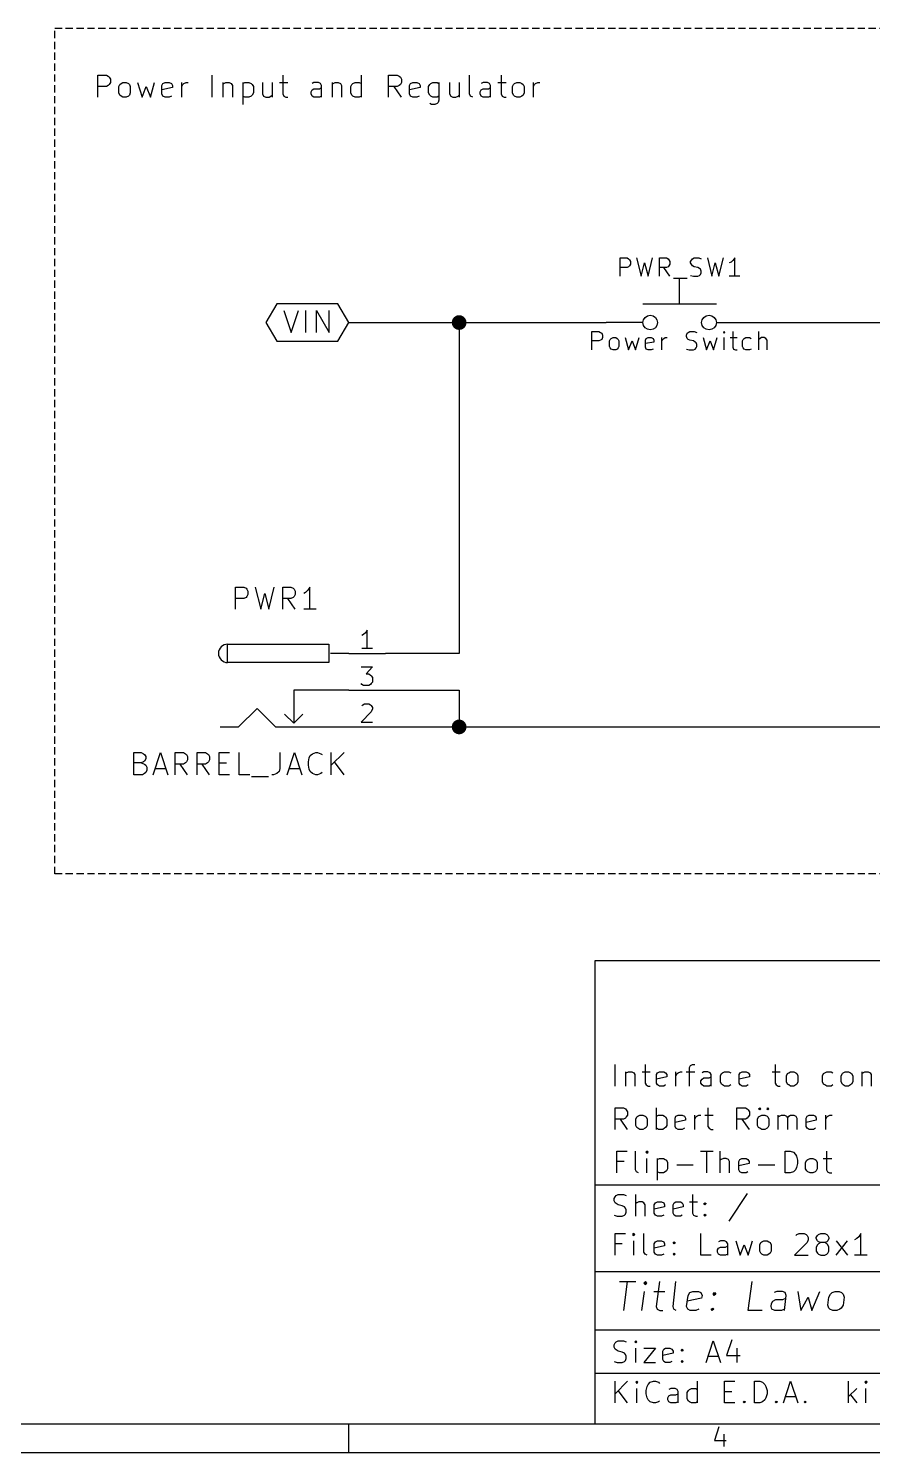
# Model space of a CAD drawing. Extents: x 10 to 287, y -200 to -10.
# Drawn here: x 137.9 to 196.2, y -200 to -101.6 of the extents above; entities that cross this region are included whole.
import ezdxf

# ---------------------------------------------------------------- set-up
doc = ezdxf.new("R2010")
doc.units = 0
doc.header["$MEASUREMENT"] = 0
doc.linetypes.add('DASHED', pattern=[0.75, 0.5, -0.25])
for name, color, linetype in [('BLUE3', 171, 'CONTINUOUS'), ('CYAN2', 4, 'CONTINUOUS'), ('GREEN2', 3, 'CONTINUOUS'), ('RED2', 1, 'CONTINUOUS')]:
    doc.layers.add(name, color=color, linetype=linetype)

msp = doc.modelspace()

# ---------------------------------------------------------------- linework, layer by layer
at = {"layer": 'BLUE3', "linetype": 'DASHED'}
for p, q in [((281.94, -101.6), (139.7, -101.6)), ((139.7, -160.02), (139.7, -101.6)), ((281.94, -160.02), (139.7, -160.02))]:
    msp.add_line(p, q, dxfattribs=at)
at = {"layer": 'BLUE3', "linetype": 'CONTINUOUS'}
for p, q in [((142.672, -106.35), (142.672, -104.826)), ((142.672, -104.826), (143.256, -104.826)), ((143.256, -104.826), (143.383, -104.902)), ((143.383, -104.902), (143.459, -104.953)), ((143.459, -104.953), (143.535, -105.105)), ((143.535, -105.105), (143.535, -105.334)), ((150.571, -106.35), (150.571, -104.826)), ((155.448, -104.826), (155.448, -106.121)), ((160.884, -106.35), (160.884, -104.826)), ((162.763, -106.35), (162.763, -104.826)), ((162.763, -104.826), (163.347, -104.826)), ((163.347, -104.826), (163.5, -104.902)), ((163.5, -104.902), (163.576, -104.953)), ((163.576, -104.953), (163.652, -105.105)), ((163.652, -105.105), (163.652, -105.334)), ((168.351, -106.121), (168.351, -104.826)), ((170.536, -104.826), (170.536, -106.121)), ((143.256, -105.613), (142.672, -105.613)), ((143.383, -105.537), (143.256, -105.613)), ((143.459, -105.461), (143.383, -105.537)), ((143.535, -105.334), (143.459, -105.461)), ((144.12, -105.613), (144.196, -105.461)), ((144.12, -106.045), (144.12, -105.613)), ((144.196, -106.197), (144.12, -106.045)), ((144.196, -105.461), (144.272, -105.41)), ((144.272, -106.274), (144.196, -106.197)), ((144.272, -105.41), (144.399, -105.334)), ((144.399, -105.334), (144.628, -105.334)), ((144.628, -105.334), (144.78, -105.41)), ((144.78, -105.41), (144.856, -105.461)), ((144.856, -106.197), (144.78, -106.274)), ((144.856, -105.461), (144.907, -105.613)), ((144.907, -106.045), (144.856, -106.197)), ((144.907, -105.613), (144.907, -106.045)), ((145.415, -105.334), (145.72, -106.35)), ((145.72, -106.35), (145.999, -105.613)), ((145.999, -105.613), (146.304, -106.35)), ((146.304, -106.35), (146.583, -105.334)), ((147.091, -105.537), (147.168, -105.41)), ((147.091, -106.121), (147.091, -105.537)), ((147.828, -105.689), (147.091, -105.842)), ((147.168, -106.274), (147.091, -106.121)), ((147.168, -105.41), (147.32, -105.334)), ((147.32, -105.334), (147.599, -105.334)), ((147.599, -105.334), (147.752, -105.41)), ((147.752, -105.41), (147.828, -105.537)), ((147.828, -105.537), (147.828, -105.689)), ((148.463, -106.35), (148.463, -105.334)), ((148.463, -105.613), (148.539, -105.461)), ((148.539, -105.461), (148.615, -105.41)), ((148.615, -105.41), (148.768, -105.334)), ((148.768, -105.334), (148.92, -105.334)), ((151.308, -105.334), (151.308, -106.35)), ((151.308, -105.461), (151.384, -105.41)), ((151.384, -105.41), (151.511, -105.334)), ((151.511, -105.334), (151.74, -105.334)), ((151.74, -105.334), (151.892, -105.41)), ((151.892, -105.41), (151.968, -105.537)), ((151.968, -105.537), (151.968, -106.35)), ((152.679, -105.334), (152.679, -106.858)), ((152.679, -105.41), (152.832, -105.334)), ((152.832, -105.334), (153.111, -105.334)), ((153.111, -105.334), (153.264, -105.41)), ((153.264, -105.41), (153.34, -105.461)), ((153.34, -106.197), (153.264, -106.274)), ((153.34, -105.461), (153.416, -105.613)), ((153.416, -106.045), (153.34, -106.197)), ((153.416, -105.613), (153.416, -106.045)), ((154.051, -105.334), (154.051, -106.121)), ((154.051, -106.121), (154.127, -106.274)), ((154.635, -106.274), (154.711, -106.197)), ((154.711, -105.334), (154.711, -106.35)), ((155.219, -105.334), (155.804, -105.334)), ((155.448, -106.121), (155.524, -106.274)), ((157.404, -105.969), (157.48, -105.842)), ((157.404, -106.121), (157.404, -105.969)), ((157.48, -106.274), (157.404, -106.121)), ((157.607, -105.334), (157.48, -105.41)), ((157.48, -105.842), (157.607, -105.766)), ((157.912, -105.334), (157.607, -105.334)), ((157.607, -105.766), (157.988, -105.766)), ((158.064, -105.41), (157.912, -105.334)), ((157.988, -105.766), (158.115, -105.689)), ((158.115, -105.537), (158.064, -105.41)), ((158.115, -106.35), (158.115, -105.537)), ((158.852, -105.334), (158.852, -106.35)), ((158.852, -105.461), (158.928, -105.41)), ((158.928, -105.41), (159.08, -105.334)), ((159.08, -105.334), (159.283, -105.334)), ((159.283, -105.334), (159.436, -105.41)), ((159.436, -105.41), (159.512, -105.537)), ((159.512, -105.537), (159.512, -106.35)), ((160.147, -105.613), (160.223, -105.461)), ((160.147, -106.045), (160.147, -105.613)), ((160.223, -106.197), (160.147, -106.045)), ((160.223, -105.461), (160.299, -105.41)), ((160.299, -106.274), (160.223, -106.197)), ((160.299, -105.41), (160.452, -105.334)), ((160.452, -105.334), (160.731, -105.334)), ((160.731, -105.334), (160.884, -105.41)), ((163.347, -105.613), (162.763, -105.613)), ((163.652, -106.35), (163.144, -105.613)), ((163.5, -105.537), (163.347, -105.613)), ((163.576, -105.461), (163.5, -105.537)), ((163.652, -105.334), (163.576, -105.461)), ((164.211, -105.537), (164.287, -105.41)), ((164.211, -106.121), (164.211, -105.537)), ((164.948, -105.689), (164.211, -105.842)), ((164.287, -106.274), (164.211, -106.121)), ((164.287, -105.41), (164.44, -105.334)), ((164.44, -105.334), (164.719, -105.334)), ((164.719, -105.334), (164.871, -105.41)), ((164.871, -105.41), (164.948, -105.537)), ((164.948, -105.537), (164.948, -105.689)), ((165.532, -105.613), (165.608, -105.461)), ((165.532, -106.045), (165.532, -105.613)), ((165.608, -106.197), (165.532, -106.045)), ((165.608, -105.461), (165.684, -105.41)), ((165.684, -106.274), (165.608, -106.197)), ((165.684, -105.41), (165.811, -105.334)), ((165.811, -105.334), (166.116, -105.334)), ((166.116, -105.334), (166.243, -105.41)), ((166.243, -105.334), (166.243, -106.553)), ((166.98, -105.334), (166.98, -106.121)), ((166.98, -106.121), (167.056, -106.274)), ((167.564, -106.274), (167.64, -106.197)), ((167.64, -105.334), (167.64, -106.35)), ((168.427, -106.274), (168.351, -106.121)), ((169.088, -105.969), (169.164, -105.842)), ((169.088, -106.121), (169.088, -105.969)), ((169.164, -106.274), (169.088, -106.121)), ((169.291, -105.334), (169.164, -105.41)), ((169.164, -105.842), (169.291, -105.766)), ((169.596, -105.334), (169.291, -105.334)), ((169.291, -105.766), (169.672, -105.766)), ((169.748, -105.41), (169.596, -105.334)), ((169.672, -105.766), (169.799, -105.689)), ((169.799, -105.537), (169.748, -105.41)), ((169.799, -106.35), (169.799, -105.537)), ((170.307, -105.334), (170.891, -105.334)), ((170.536, -106.121), (170.612, -106.274)), ((171.323, -105.613), (171.399, -105.461)), ((171.323, -106.045), (171.323, -105.613)), ((171.399, -106.197), (171.323, -106.045)), ((171.399, -105.461), (171.475, -105.41)), ((171.475, -106.274), (171.399, -106.197)), ((171.475, -105.41), (171.628, -105.334)), ((171.628, -105.334), (171.831, -105.334)), ((171.831, -105.334), (171.983, -105.41)), ((171.983, -105.41), (172.06, -105.461)), ((172.06, -106.197), (171.983, -106.274)), ((172.06, -105.461), (172.136, -105.613)), ((172.136, -106.045), (172.06, -106.197)), ((172.136, -105.613), (172.136, -106.045)), ((172.771, -106.35), (172.771, -105.334)), ((172.771, -105.613), (172.847, -105.461)), ((172.847, -105.461), (172.923, -105.41)), ((172.923, -105.41), (173.076, -105.334)), ((173.076, -105.334), (173.228, -105.334)), ((144.399, -106.35), (144.272, -106.274)), ((144.628, -106.35), (144.399, -106.35)), ((144.78, -106.274), (144.628, -106.35)), ((147.32, -106.35), (147.168, -106.274)), ((147.599, -106.35), (147.32, -106.35)), ((147.752, -106.274), (147.599, -106.35)), ((152.832, -106.35), (152.679, -106.274)), ((153.111, -106.35), (152.832, -106.35)), ((153.264, -106.274), (153.111, -106.35)), ((154.127, -106.274), (154.28, -106.35)), ((154.28, -106.35), (154.508, -106.35)), ((154.508, -106.35), (154.635, -106.274)), ((155.524, -106.274), (155.651, -106.35)), ((155.651, -106.35), (155.804, -106.35)), ((157.607, -106.35), (157.48, -106.274)), ((157.988, -106.35), (157.607, -106.35)), ((158.115, -106.274), (157.988, -106.35)), ((160.452, -106.35), (160.299, -106.274)), ((160.731, -106.35), (160.452, -106.35)), ((160.884, -106.274), (160.731, -106.35)), ((164.44, -106.35), (164.287, -106.274)), ((164.719, -106.35), (164.44, -106.35)), ((164.871, -106.274), (164.719, -106.35)), ((165.735, -106.858), (165.608, -106.782)), ((165.811, -106.35), (165.684, -106.274)), ((165.964, -106.858), (165.735, -106.858)), ((166.116, -106.35), (165.811, -106.35)), ((166.116, -106.782), (165.964, -106.858)), ((166.243, -106.274), (166.116, -106.35)), ((166.192, -106.705), (166.116, -106.782)), ((166.243, -106.553), (166.192, -106.705)), ((167.056, -106.274), (167.208, -106.35)), ((167.208, -106.35), (167.411, -106.35)), ((167.411, -106.35), (167.564, -106.274)), ((168.58, -106.35), (168.427, -106.274)), ((169.291, -106.35), (169.164, -106.274)), ((169.672, -106.35), (169.291, -106.35)), ((169.799, -106.274), (169.672, -106.35)), ((170.612, -106.274), (170.764, -106.35)), ((170.764, -106.35), (170.891, -106.35)), ((171.628, -106.35), (171.475, -106.274)), ((171.831, -106.35), (171.628, -106.35)), ((171.983, -106.274), (171.831, -106.35))]:
    msp.add_line(p, q, dxfattribs=at)
at = {"layer": 'CYAN2', "linetype": 'CONTINUOUS'}
for p, q in [((178.765, -118.72), (178.765, -117.45)), ((178.765, -117.45), (179.248, -117.45)), ((179.248, -117.45), (179.349, -117.526)), ((179.349, -118.059), (179.248, -118.11)), ((179.349, -117.526), (179.426, -117.577)), ((179.426, -118.008), (179.349, -118.059)), ((179.426, -117.577), (179.476, -117.704)), ((179.476, -117.881), (179.426, -118.008)), ((179.476, -117.704), (179.476, -117.881)), ((179.908, -117.45), (180.213, -118.72)), ((180.213, -118.72), (180.442, -117.805)), ((180.442, -117.805), (180.696, -118.72)), ((180.696, -118.72), (181, -117.45)), ((181.483, -118.72), (181.483, -117.45)), ((181.483, -117.45), (181.966, -117.45)), ((181.966, -117.45), (182.093, -117.526)), ((182.093, -118.059), (181.966, -118.11)), ((182.093, -117.526), (182.143, -117.577)), ((182.143, -118.008), (182.093, -118.059)), ((182.143, -117.577), (182.194, -117.704)), ((182.194, -117.881), (182.143, -118.008)), ((182.194, -117.704), (182.194, -117.881)), ((183.642, -117.704), (183.718, -117.577)), ((183.642, -117.805), (183.642, -117.704)), ((183.718, -117.932), (183.642, -117.805)), ((183.718, -117.577), (183.769, -117.526)), ((183.769, -118.008), (183.718, -117.932)), ((183.769, -117.526), (183.896, -117.45)), ((183.896, -118.059), (183.769, -118.008)), ((183.896, -117.45), (184.201, -117.45)), ((184.15, -118.11), (183.896, -118.059)), ((184.201, -117.45), (184.379, -117.526)), ((184.81, -117.45), (185.115, -118.72)), ((185.115, -118.72), (185.344, -117.805)), ((185.344, -117.805), (185.598, -118.72)), ((185.598, -118.72), (185.903, -117.45)), ((186.436, -117.754), (186.309, -117.805)), ((186.563, -117.627), (186.436, -117.754)), ((186.69, -117.45), (186.563, -117.627)), ((186.69, -118.72), (186.69, -117.45)), ((179.248, -118.11), (178.765, -118.11)), ((181.966, -118.11), (181.483, -118.11)), ((182.194, -118.72), (181.788, -118.11)), ((182.448, -118.847), (183.413, -118.847)), ((183.642, -118.669), (183.845, -118.72)), ((183.845, -118.72), (184.15, -118.72)), ((184.252, -118.186), (184.15, -118.11)), ((184.15, -118.72), (184.252, -118.669)), ((184.328, -118.237), (184.252, -118.186)), ((184.252, -118.669), (184.328, -118.593)), ((184.379, -118.364), (184.328, -118.237)), ((184.328, -118.593), (184.379, -118.491)), ((184.379, -118.491), (184.379, -118.364)), ((187.046, -118.72), (186.309, -118.72)), ((176.809, -123.8), (176.809, -122.53)), ((176.809, -122.53), (177.292, -122.53)), ((177.292, -122.53), (177.419, -122.606)), ((177.419, -122.606), (177.495, -122.657)), ((177.495, -122.657), (177.546, -122.784)), ((177.546, -122.961), (177.495, -123.088)), ((177.546, -122.784), (177.546, -122.961)), ((178.156, -123.012), (178.283, -122.961)), ((178.283, -122.961), (178.46, -122.961)), ((178.46, -122.961), (178.562, -123.012)), ((179.121, -122.961), (179.349, -123.8)), ((179.832, -123.8), (180.086, -122.961)), ((180.569, -123.012), (180.696, -122.961)), ((180.696, -122.961), (180.924, -122.961)), ((180.924, -122.961), (181.051, -123.012)), ((181.661, -123.8), (181.661, -122.961)), ((181.788, -123.012), (181.889, -122.961)), ((181.889, -122.961), (182.016, -122.961)), ((183.363, -122.784), (183.413, -122.657)), ((183.363, -122.885), (183.363, -122.784)), ((183.413, -123.012), (183.363, -122.885)), ((183.413, -122.657), (183.464, -122.606)), ((183.464, -122.606), (183.591, -122.53)), ((183.591, -122.53), (183.896, -122.53)), ((183.896, -122.53), (184.074, -122.606)), ((184.506, -122.961), (184.734, -123.8)), ((185.217, -123.8), (185.471, -122.961)), ((185.953, -122.53), (185.903, -122.606)), ((185.903, -122.606), (185.953, -122.657)), ((186.004, -122.606), (185.953, -122.53)), ((185.953, -122.53), (185.953, -122.657)), ((185.953, -122.657), (186.004, -122.606)), ((185.953, -123.8), (185.953, -122.961)), ((186.385, -122.961), (186.868, -122.961)), ((186.563, -122.53), (186.563, -123.622)), ((187.35, -123.012), (187.452, -122.961)), ((187.452, -122.961), (187.706, -122.961)), ((187.706, -122.961), (187.833, -123.012)), ((188.366, -123.8), (188.366, -122.53)), ((188.544, -122.961), (188.443, -123.012)), ((188.722, -122.961), (188.544, -122.961)), ((188.849, -123.012), (188.722, -122.961)), ((177.292, -123.19), (176.809, -123.19)), ((177.419, -123.139), (177.292, -123.19)), ((177.495, -123.088), (177.419, -123.139)), ((178.029, -123.19), (178.079, -123.088)), ((178.029, -123.571), (178.029, -123.19)), ((178.079, -123.673), (178.029, -123.571)), ((178.079, -123.088), (178.156, -123.012)), ((178.156, -123.749), (178.079, -123.673)), ((178.283, -123.8), (178.156, -123.749)), ((178.46, -123.8), (178.283, -123.8)), ((178.562, -123.749), (178.46, -123.8)), ((178.562, -123.012), (178.638, -123.088)), ((178.638, -123.673), (178.562, -123.749)), ((178.638, -123.088), (178.689, -123.19)), ((178.689, -123.571), (178.638, -123.673)), ((178.689, -123.19), (178.689, -123.571)), ((179.349, -123.8), (179.603, -123.19)), ((179.603, -123.19), (179.832, -123.8)), ((180.518, -123.139), (180.569, -123.012)), ((180.518, -123.622), (180.518, -123.139)), ((181.102, -123.266), (180.518, -123.368)), ((180.569, -123.749), (180.518, -123.622)), ((180.696, -123.8), (180.569, -123.749)), ((180.924, -123.8), (180.696, -123.8)), ((181.051, -123.749), (180.924, -123.8)), ((181.051, -123.012), (181.102, -123.139)), ((181.102, -123.139), (181.102, -123.266)), ((181.661, -123.19), (181.712, -123.088)), ((181.712, -123.088), (181.788, -123.012)), ((183.363, -123.749), (183.54, -123.8)), ((183.464, -123.088), (183.413, -123.012)), ((183.591, -123.139), (183.464, -123.088)), ((183.54, -123.8), (183.845, -123.8)), ((183.845, -123.19), (183.591, -123.139)), ((183.947, -123.266), (183.845, -123.19)), ((183.845, -123.8), (183.947, -123.749)), ((184.023, -123.317), (183.947, -123.266)), ((183.947, -123.749), (184.023, -123.673)), ((184.074, -123.444), (184.023, -123.317)), ((184.023, -123.673), (184.074, -123.571)), ((184.074, -123.571), (184.074, -123.444)), ((184.734, -123.8), (184.988, -123.19)), ((184.988, -123.19), (185.217, -123.8)), ((186.563, -123.622), (186.614, -123.749)), ((186.614, -123.749), (186.741, -123.8)), ((186.741, -123.8), (186.868, -123.8)), ((187.223, -123.19), (187.274, -123.088)), ((187.223, -123.571), (187.223, -123.19)), ((187.274, -123.673), (187.223, -123.571)), ((187.274, -123.088), (187.35, -123.012)), ((187.35, -123.749), (187.274, -123.673)), ((187.452, -123.8), (187.35, -123.749)), ((187.706, -123.8), (187.452, -123.8)), ((187.833, -123.749), (187.706, -123.8)), ((188.443, -123.012), (188.366, -123.088)), ((188.925, -123.139), (188.849, -123.012)), ((188.925, -123.8), (188.925, -123.139)), ((152.171, -141.732), (152.171, -140.208)), ((152.171, -140.208), (152.756, -140.208)), ((152.756, -140.208), (152.908, -140.284)), ((152.908, -140.284), (152.959, -140.335)), ((152.959, -140.335), (153.035, -140.487)), ((153.035, -140.487), (153.035, -140.716)), ((153.543, -140.208), (153.924, -141.732)), ((153.924, -141.732), (154.203, -140.64)), ((154.203, -140.64), (154.483, -141.732)), ((154.483, -141.732), (154.864, -140.208)), ((155.448, -141.732), (155.448, -140.208)), ((155.448, -140.208), (156.007, -140.208)), ((156.007, -140.208), (156.159, -140.284)), ((156.159, -140.284), (156.235, -140.335)), ((156.235, -140.335), (156.312, -140.487)), ((156.312, -140.487), (156.312, -140.716)), ((157.023, -140.564), (156.896, -140.64)), ((157.175, -140.411), (157.023, -140.564)), ((157.328, -140.208), (157.175, -140.411)), ((157.328, -141.732), (157.328, -140.208)), ((152.756, -140.995), (152.171, -140.995)), ((152.908, -140.919), (152.756, -140.995)), ((152.959, -140.843), (152.908, -140.919)), ((153.035, -140.716), (152.959, -140.843)), ((156.007, -140.995), (155.448, -140.995)), ((156.312, -141.732), (155.804, -140.995)), ((156.159, -140.919), (156.007, -140.995)), ((156.235, -140.843), (156.159, -140.919)), ((156.312, -140.716), (156.235, -140.843)), ((157.759, -141.732), (156.896, -141.732)), ((145.161, -153.162), (145.161, -151.638)), ((145.161, -151.638), (145.669, -151.638)), ((145.669, -152.349), (145.161, -152.349)), ((145.669, -151.638), (145.821, -151.714)), ((145.821, -152.273), (145.669, -152.349)), ((145.669, -152.349), (145.898, -152.425)), ((145.821, -151.714), (145.898, -151.765)), ((145.898, -152.222), (145.821, -152.273)), ((145.898, -151.765), (145.974, -151.917)), ((145.974, -152.07), (145.898, -152.222)), ((145.898, -152.425), (145.974, -152.502)), ((145.974, -151.917), (145.974, -152.07)), ((145.974, -152.502), (146.05, -152.654)), ((146.482, -153.162), (146.99, -151.638)), ((146.99, -151.638), (147.498, -153.162)), ((148.006, -153.162), (148.006, -151.638)), ((148.006, -151.638), (148.59, -151.638)), ((148.59, -152.425), (148.006, -152.425)), ((148.869, -153.162), (148.361, -152.425)), ((148.59, -151.638), (148.717, -151.714)), ((148.717, -152.349), (148.59, -152.425)), ((148.717, -151.714), (148.793, -151.765)), ((148.793, -152.273), (148.717, -152.349)), ((148.793, -151.765), (148.869, -151.917)), ((148.869, -152.146), (148.793, -152.273)), ((148.869, -151.917), (148.869, -152.146)), ((149.53, -153.162), (149.53, -151.638)), ((149.53, -151.638), (150.114, -151.638)), ((150.114, -152.425), (149.53, -152.425)), ((150.393, -153.162), (149.885, -152.425)), ((150.114, -151.638), (150.241, -151.714)), ((150.241, -152.349), (150.114, -152.425)), ((150.241, -151.714), (150.317, -151.765)), ((150.317, -152.273), (150.241, -152.349)), ((150.317, -151.765), (150.393, -151.917)), ((150.393, -152.146), (150.317, -152.273)), ((150.393, -151.917), (150.393, -152.146)), ((151.054, -153.162), (151.054, -151.638)), ((151.054, -151.638), (151.765, -151.638)), ((151.054, -152.349), (151.562, -152.349)), ((152.425, -153.162), (152.425, -151.638)), ((155.245, -151.638), (155.245, -152.73)), ((155.753, -153.162), (156.261, -151.638)), ((156.261, -151.638), (156.769, -153.162)), ((157.226, -152.273), (157.277, -151.994)), ((157.226, -152.502), (157.226, -152.273)), ((157.277, -152.781), (157.226, -152.502)), ((157.277, -151.994), (157.353, -151.841)), ((157.353, -151.841), (157.505, -151.714)), ((157.505, -151.714), (157.734, -151.638)), ((157.734, -151.638), (157.861, -151.638)), ((157.861, -151.638), (158.09, -151.714)), ((158.09, -151.714), (158.166, -151.765)), ((158.801, -153.162), (158.801, -151.638)), ((159.69, -151.638), (158.801, -152.502)), ((159.69, -153.162), (159.029, -152.273)), ((145.745, -153.162), (145.161, -153.162)), ((145.898, -153.086), (145.745, -153.162)), ((145.974, -153.01), (145.898, -153.086)), ((146.05, -152.857), (145.974, -153.01)), ((146.05, -152.654), (146.05, -152.857)), ((146.609, -152.73), (147.345, -152.73)), ((151.765, -153.162), (151.054, -153.162)), ((153.162, -153.162), (152.425, -153.162)), ((153.289, -153.289), (154.457, -153.289)), ((154.813, -153.162), (154.686, -153.162)), ((155.042, -153.086), (154.813, -153.162)), ((155.194, -152.933), (155.042, -153.086)), ((155.245, -152.73), (155.194, -152.933)), ((155.905, -152.73), (156.642, -152.73)), ((157.353, -152.933), (157.277, -152.781)), ((157.505, -153.086), (157.353, -152.933)), ((157.734, -153.162), (157.505, -153.086)), ((157.861, -153.162), (157.734, -153.162)), ((158.09, -153.086), (157.861, -153.162)), ((158.166, -153.01), (158.09, -153.086))]:
    msp.add_line(p, q, dxfattribs=at)
at = {"layer": 'GREEN2', "linetype": 'CONTINUOUS'}
for p, q in [((160.02, -121.92), (167.64, -121.92)), ((167.64, -121.92), (167.64, -144.78)), ((167.64, -121.92), (177.8, -121.92)), ((187.96, -121.92), (198.12, -121.92)), ((167.64, -144.78), (162.56, -144.78)), ((162.56, -147.32), (167.64, -147.32)), ((167.64, -147.32), (167.64, -149.86)), ((162.56, -149.86), (167.64, -149.86)), ((167.64, -149.86), (208.28, -149.86))]:
    msp.add_line(p, q, dxfattribs=at)
at = {"layer": 'GREEN2', "const_width": 0.508}
for points in [[(167.386, -121.92, 1), (167.894, -121.92, 1)], [(167.386, -149.86, 1), (167.894, -149.86, 1)]]:
    msp.add_lwpolyline(points, format="xyb", close=True, dxfattribs=at)
at = {"layer": 'RED2', "linetype": 'CONTINUOUS'}
for p, q in [((182.88, -120.65), (182.88, -118.872)), ((155.042, -120.625), (154.28, -121.92)), ((159.258, -120.625), (155.042, -120.625)), ((160.02, -121.92), (159.258, -120.625)), ((185.42, -120.65), (180.34, -120.65)), ((154.28, -121.92), (155.042, -123.215)), ((155.524, -121.082), (156.032, -122.606)), ((156.032, -122.606), (156.54, -121.082)), ((157.048, -122.606), (157.048, -121.082)), ((157.785, -122.606), (157.785, -121.082)), ((157.785, -121.082), (158.648, -122.606)), ((158.648, -122.606), (158.648, -121.082)), ((159.258, -123.215), (160.02, -121.92)), ((180.34, -121.92), (177.8, -121.92)), ((185.42, -121.92), (187.96, -121.92)), ((155.042, -123.215), (159.258, -123.215)), ((161.036, -143.485), (160.909, -143.535)), ((161.163, -143.358), (161.036, -143.485)), ((161.29, -143.18), (161.163, -143.358)), ((161.29, -144.45), (161.29, -143.18)), ((151.638, -145.415), (151.638, -144.145)), ((151.638, -144.145), (158.623, -144.145)), ((158.623, -144.145), (158.623, -145.415)), ((161.646, -144.45), (160.909, -144.45)), ((158.623, -145.415), (151.638, -145.415)), ((160.02, -144.78), (158.75, -144.78)), ((160.02, -144.78), (162.56, -144.78)), ((160.858, -145.72), (161.646, -145.72)), ((161.646, -145.72), (161.214, -146.202)), ((161.214, -146.202), (161.392, -146.202)), ((161.392, -146.202), (161.519, -146.279)), ((161.519, -146.279), (161.569, -146.329)), ((161.569, -146.329), (161.646, -146.456)), ((161.646, -146.456), (161.646, -146.761)), ((160.02, -147.32), (156.21, -147.32)), ((156.21, -147.32), (156.21, -149.606)), ((160.02, -147.32), (162.56, -147.32)), ((160.909, -146.939), (160.858, -146.863)), ((161.036, -146.99), (160.909, -146.939)), ((161.392, -146.99), (161.036, -146.99)), ((161.519, -146.939), (161.392, -146.99)), ((161.569, -146.863), (161.519, -146.939)), ((161.646, -146.761), (161.569, -146.863)), ((160.909, -148.387), (160.985, -148.336)), ((160.985, -148.336), (161.087, -148.26)), ((161.087, -148.26), (161.392, -148.26)), ((161.392, -148.26), (161.519, -148.336)), ((161.519, -148.336), (161.569, -148.387)), ((161.569, -148.387), (161.646, -148.514)), ((161.646, -148.514), (161.646, -148.615)), ((152.4, -149.86), (153.67, -148.59)), ((153.67, -148.59), (154.94, -149.86)), ((156.21, -149.606), (155.575, -148.971)), ((156.21, -149.606), (156.845, -148.971)), ((161.569, -148.819), (160.858, -149.53)), ((160.858, -149.53), (161.646, -149.53)), ((161.646, -148.615), (161.569, -148.819)), ((151.13, -149.86), (152.4, -149.86)), ((154.94, -149.86), (157.48, -149.86)), ((157.48, -149.86), (160.02, -149.86)), ((160.02, -149.86), (162.56, -149.86)), ((177.013, -166.014), (177.013, -198.018)), ((285.013, -166.014), (177.013, -166.014)), ((178.435, -174.676), (178.435, -173.177)), ((180.492, -173.177), (180.492, -174.473)), ((183.642, -173.253), (183.769, -173.177)), ((183.769, -173.177), (183.921, -173.177)), ((189.484, -173.177), (189.484, -174.473)), ((179.146, -173.685), (179.146, -174.676)), ((179.146, -173.812), (179.197, -173.761)), ((179.197, -173.761), (179.349, -173.685)), ((179.349, -173.685), (179.578, -173.685)), ((179.578, -173.685), (179.705, -173.761)), ((179.705, -173.761), (179.781, -173.888)), ((179.781, -173.888), (179.781, -174.676)), ((180.289, -173.685), (180.848, -173.685)), ((181.28, -173.888), (181.356, -173.761)), ((181.28, -174.473), (181.28, -173.888)), ((181.991, -174.041), (181.28, -174.193)), ((181.356, -173.761), (181.483, -173.685)), ((181.483, -173.685), (181.788, -173.685)), ((181.788, -173.685), (181.915, -173.761)), ((181.915, -173.761), (181.991, -173.888)), ((181.991, -173.888), (181.991, -174.041)), ((182.626, -174.676), (182.626, -173.685)), ((182.626, -173.965), (182.702, -173.812)), ((182.702, -173.812), (182.778, -173.761)), ((182.778, -173.761), (182.931, -173.685)), ((182.931, -173.685), (183.058, -173.685)), ((183.337, -173.685), (183.921, -173.685)), ((183.566, -173.406), (183.642, -173.253)), ((183.566, -174.676), (183.566, -173.406)), ((184.556, -173.685), (184.429, -173.761)), ((184.429, -174.193), (184.556, -174.117)), ((184.836, -173.685), (184.556, -173.685)), ((184.556, -174.117), (184.912, -174.117)), ((184.988, -173.761), (184.836, -173.685)), ((184.912, -174.117), (185.064, -174.041)), ((185.064, -173.888), (184.988, -173.761)), ((185.064, -174.676), (185.064, -173.888)), ((185.699, -173.965), (185.776, -173.812)), ((185.699, -174.396), (185.699, -173.965)), ((185.776, -173.812), (185.852, -173.761)), ((185.852, -173.761), (185.979, -173.685)), ((185.979, -173.685), (186.284, -173.685)), ((186.284, -173.685), (186.411, -173.761)), ((186.995, -173.888), (187.071, -173.761)), ((186.995, -174.473), (186.995, -173.888)), ((187.706, -174.041), (186.995, -174.193)), ((187.071, -173.761), (187.198, -173.685)), ((187.198, -173.685), (187.477, -173.685)), ((187.477, -173.685), (187.63, -173.761)), ((187.63, -173.761), (187.706, -173.888)), ((187.706, -173.888), (187.706, -174.041)), ((189.281, -173.685), (189.84, -173.685)), ((190.271, -173.965), (190.348, -173.812)), ((190.271, -174.396), (190.271, -173.965)), ((190.348, -173.812), (190.424, -173.761)), ((190.424, -173.761), (190.551, -173.685)), ((190.551, -173.685), (190.779, -173.685)), ((190.779, -173.685), (190.906, -173.761)), ((190.906, -173.761), (190.983, -173.812)), ((190.983, -173.812), (191.059, -173.965)), ((191.059, -173.965), (191.059, -174.396)), ((192.761, -173.965), (192.837, -173.812)), ((192.761, -174.396), (192.761, -173.965)), ((192.837, -173.812), (192.913, -173.761)), ((192.913, -173.761), (193.065, -173.685)), ((193.065, -173.685), (193.345, -173.685)), ((193.345, -173.685), (193.472, -173.761)), ((194.056, -173.965), (194.132, -173.812)), ((194.056, -174.396), (194.056, -173.965)), ((194.132, -173.812), (194.183, -173.761)), ((194.183, -173.761), (194.335, -173.685)), ((194.335, -173.685), (194.564, -173.685)), ((194.564, -173.685), (194.691, -173.761)), ((194.691, -173.761), (194.767, -173.812)), ((194.767, -173.812), (194.843, -173.965)), ((194.843, -173.965), (194.843, -174.396)), ((195.478, -173.685), (195.478, -174.676)), ((195.478, -173.812), (195.555, -173.761)), ((195.555, -173.761), (195.682, -173.685)), ((195.682, -173.685), (195.91, -173.685)), ((195.91, -173.685), (196.063, -173.761)), ((196.063, -173.761), (196.113, -173.888)), ((196.113, -173.888), (196.113, -174.676)), ((180.492, -174.473), (180.569, -174.6)), ((180.569, -174.6), (180.696, -174.676)), ((180.696, -174.676), (180.848, -174.676)), ((181.356, -174.6), (181.28, -174.473)), ((181.483, -174.676), (181.356, -174.6)), ((181.788, -174.676), (181.483, -174.676)), ((181.915, -174.6), (181.788, -174.676)), ((184.353, -174.32), (184.429, -174.193)), ((184.353, -174.473), (184.353, -174.32)), ((184.429, -174.6), (184.353, -174.473)), ((184.556, -174.676), (184.429, -174.6)), ((184.912, -174.676), (184.556, -174.676)), ((185.064, -174.6), (184.912, -174.676)), ((185.776, -174.549), (185.699, -174.396)), ((185.852, -174.6), (185.776, -174.549)), ((185.979, -174.676), (185.852, -174.6)), ((186.284, -174.676), (185.979, -174.676)), ((186.411, -174.6), (186.284, -174.676)), ((187.071, -174.6), (186.995, -174.473)), ((187.198, -174.676), (187.071, -174.6)), ((187.477, -174.676), (187.198, -174.676)), ((187.63, -174.6), (187.477, -174.676)), ((189.484, -174.473), (189.56, -174.6)), ((189.56, -174.6), (189.687, -174.676)), ((189.687, -174.676), (189.84, -174.676)), ((190.348, -174.549), (190.271, -174.396)), ((190.424, -174.6), (190.348, -174.549)), ((190.551, -174.676), (190.424, -174.6)), ((190.779, -174.676), (190.551, -174.676)), ((190.906, -174.6), (190.779, -174.676)), ((190.983, -174.549), (190.906, -174.6)), ((191.059, -174.396), (190.983, -174.549)), ((192.837, -174.549), (192.761, -174.396)), ((192.913, -174.6), (192.837, -174.549)), ((193.065, -174.676), (192.913, -174.6)), ((193.345, -174.676), (193.065, -174.676)), ((193.472, -174.6), (193.345, -174.676)), ((194.132, -174.549), (194.056, -174.396)), ((194.183, -174.6), (194.132, -174.549)), ((194.335, -174.676), (194.183, -174.6)), ((194.564, -174.676), (194.335, -174.676)), ((194.691, -174.6), (194.564, -174.676)), ((194.767, -174.549), (194.691, -174.6)), ((194.843, -174.396), (194.767, -174.549)), ((178.435, -177.673), (178.435, -176.174)), ((178.435, -176.174), (178.994, -176.174)), ((178.994, -176.962), (178.435, -176.962)), ((179.273, -177.673), (178.791, -176.962)), ((178.994, -176.174), (179.146, -176.251)), ((179.146, -176.886), (178.994, -176.962)), ((179.146, -176.251), (179.197, -176.327)), ((179.197, -176.809), (179.146, -176.886)), ((179.197, -176.327), (179.273, -176.454)), ((179.273, -176.682), (179.197, -176.809)), ((179.273, -176.454), (179.273, -176.682)), ((179.857, -176.962), (179.934, -176.809)), ((179.857, -177.394), (179.857, -176.962)), ((179.934, -176.809), (179.984, -176.759)), ((179.984, -176.759), (180.137, -176.682)), ((180.137, -176.682), (180.34, -176.682)), ((180.34, -176.682), (180.492, -176.759)), ((180.492, -176.759), (180.569, -176.809)), ((180.569, -176.809), (180.645, -176.962)), ((180.645, -176.962), (180.645, -177.394)), ((181.28, -177.673), (181.28, -176.174)), ((181.28, -176.759), (181.432, -176.682)), ((181.432, -176.682), (181.712, -176.682)), ((181.712, -176.682), (181.839, -176.759)), ((181.839, -176.759), (181.915, -176.809)), ((181.915, -176.809), (181.991, -176.962)), ((181.991, -176.962), (181.991, -177.394)), ((182.575, -176.886), (182.626, -176.759)), ((182.575, -177.47), (182.575, -176.886)), ((183.286, -177.038), (182.575, -177.19)), ((182.626, -176.759), (182.778, -176.682)), ((182.778, -176.682), (183.058, -176.682)), ((183.058, -176.682), (183.21, -176.759)), ((183.21, -176.759), (183.286, -176.886)), ((183.286, -176.886), (183.286, -177.038)), ((183.921, -177.673), (183.921, -176.682)), ((183.921, -176.962), (183.998, -176.809)), ((183.998, -176.809), (184.074, -176.759)), ((184.074, -176.759), (184.201, -176.682)), ((184.201, -176.682), (184.353, -176.682)), ((184.633, -176.682), (185.191, -176.682)), ((184.836, -176.174), (184.836, -177.47)), ((186.842, -177.673), (186.842, -176.174)), ((186.842, -176.174), (187.427, -176.174)), ((187.427, -176.962), (186.842, -176.962)), ((187.706, -177.673), (187.198, -176.962)), ((187.427, -176.174), (187.554, -176.251)), ((187.554, -176.886), (187.427, -176.962)), ((187.554, -176.251), (187.63, -176.327)), ((187.63, -176.809), (187.554, -176.886)), ((187.63, -176.327), (187.706, -176.454)), ((187.706, -176.682), (187.63, -176.809)), ((187.706, -176.454), (187.706, -176.682)), ((188.265, -176.962), (188.341, -176.809)), ((188.265, -177.394), (188.265, -176.962)), ((188.341, -176.251), (188.417, -176.174)), ((188.417, -176.327), (188.341, -176.251)), ((188.341, -176.809), (188.417, -176.759)), ((188.417, -176.174), (188.493, -176.251)), ((188.417, -176.174), (188.417, -176.327)), ((188.493, -176.251), (188.417, -176.327)), ((188.417, -176.759), (188.57, -176.682)), ((188.57, -176.682), (188.773, -176.682)), ((188.773, -176.682), (188.925, -176.759)), ((188.925, -176.251), (188.976, -176.174)), ((188.976, -176.327), (188.925, -176.251)), ((188.925, -176.759), (188.976, -176.809)), ((188.976, -176.174), (189.052, -176.251)), ((188.976, -176.174), (188.976, -176.327)), ((189.052, -176.251), (188.976, -176.327)), ((188.976, -176.809), (189.052, -176.962)), ((189.052, -176.962), (189.052, -177.394)), ((189.687, -177.673), (189.687, -176.682)), ((189.687, -176.809), (189.763, -176.759)), ((189.763, -176.759), (189.916, -176.682)), ((189.916, -176.682), (190.119, -176.682)), ((190.119, -176.682), (190.271, -176.759)), ((190.271, -176.759), (190.348, -176.886)), ((190.348, -176.886), (190.424, -176.759)), ((190.348, -176.886), (190.348, -177.673)), ((190.424, -176.759), (190.551, -176.682)), ((190.551, -176.682), (190.779, -176.682)), ((190.779, -176.682), (190.906, -176.759)), ((190.906, -176.759), (190.983, -176.886)), ((190.983, -176.886), (190.983, -177.673)), ((191.618, -176.886), (191.694, -176.759)), ((191.618, -177.47), (191.618, -176.886)), ((192.329, -177.038), (191.618, -177.19)), ((191.694, -176.759), (191.846, -176.682)), ((191.846, -176.682), (192.126, -176.682)), ((192.126, -176.682), (192.278, -176.759)), ((192.278, -176.759), (192.329, -176.886)), ((192.329, -176.886), (192.329, -177.038)), ((192.989, -177.673), (192.989, -176.682)), ((192.989, -176.962), (193.065, -176.809)), ((193.065, -176.809), (193.116, -176.759)), ((193.116, -176.759), (193.269, -176.682)), ((193.269, -176.682), (193.421, -176.682)), ((179.934, -177.546), (179.857, -177.394)), ((179.984, -177.597), (179.934, -177.546)), ((180.137, -177.673), (179.984, -177.597)), ((180.34, -177.673), (180.137, -177.673)), ((180.492, -177.597), (180.34, -177.673)), ((180.569, -177.546), (180.492, -177.597)), ((180.645, -177.394), (180.569, -177.546)), ((181.432, -177.673), (181.28, -177.597)), ((181.712, -177.673), (181.432, -177.673)), ((181.839, -177.597), (181.712, -177.673)), ((181.915, -177.546), (181.839, -177.597)), ((181.991, -177.394), (181.915, -177.546)), ((182.626, -177.597), (182.575, -177.47)), ((182.778, -177.673), (182.626, -177.597)), ((183.058, -177.673), (182.778, -177.673)), ((183.21, -177.597), (183.058, -177.673)), ((184.836, -177.47), (184.912, -177.597)), ((184.912, -177.597), (185.064, -177.673)), ((185.064, -177.673), (185.191, -177.673)), ((188.341, -177.546), (188.265, -177.394)), ((188.417, -177.597), (188.341, -177.546)), ((188.57, -177.673), (188.417, -177.597)), ((188.773, -177.673), (188.57, -177.673)), ((188.925, -177.597), (188.773, -177.673)), ((188.976, -177.546), (188.925, -177.597)), ((189.052, -177.394), (188.976, -177.546)), ((191.694, -177.597), (191.618, -177.47)), ((191.846, -177.673), (191.694, -177.597)), ((192.126, -177.673), (191.846, -177.673)), ((192.278, -177.597), (192.126, -177.673)), ((178.537, -180.67), (178.537, -179.172)), ((178.537, -179.172), (179.248, -179.172)), ((179.045, -179.883), (178.537, -179.883)), ((179.832, -180.467), (179.832, -179.172)), ((180.619, -179.172), (180.543, -179.248)), ((180.543, -179.248), (180.619, -179.324)), ((180.696, -179.248), (180.619, -179.172)), ((180.619, -179.172), (180.619, -179.324)), ((180.619, -179.324), (180.696, -179.248)), ((180.619, -180.67), (180.619, -179.68)), ((181.331, -179.68), (181.331, -181.178)), ((181.331, -179.756), (181.483, -179.68)), ((181.483, -179.68), (181.762, -179.68)), ((181.762, -179.68), (181.889, -179.756)), ((181.889, -179.756), (181.966, -179.807)), ((181.966, -179.807), (182.042, -179.959)), ((182.042, -179.959), (182.042, -180.391)), ((184.328, -179.172), (185.191, -179.172)), ((184.76, -180.67), (184.76, -179.172)), ((185.674, -180.67), (185.674, -179.172)), ((185.75, -179.756), (185.674, -179.807)), ((185.903, -179.68), (185.75, -179.756)), ((186.106, -179.68), (185.903, -179.68)), ((186.258, -179.756), (186.106, -179.68)), ((186.334, -179.883), (186.258, -179.756)), ((186.334, -180.67), (186.334, -179.883)), ((186.969, -179.883), (187.046, -179.756)), ((186.969, -180.467), (186.969, -179.883)), ((187.681, -180.035), (186.969, -180.188)), ((187.046, -179.756), (187.173, -179.68)), ((187.173, -179.68), (187.477, -179.68)), ((187.477, -179.68), (187.604, -179.756)), ((187.604, -179.756), (187.681, -179.883)), ((187.681, -179.883), (187.681, -180.035)), ((190.17, -180.67), (190.17, -179.172)), ((190.17, -179.172), (190.525, -179.172)), ((190.525, -179.172), (190.754, -179.248)), ((190.754, -179.248), (190.881, -179.4)), ((190.881, -179.4), (190.957, -179.527)), ((190.957, -179.527), (191.033, -179.807)), ((191.033, -180.035), (190.957, -180.315)), ((191.033, -179.807), (191.033, -180.035)), ((191.592, -179.959), (191.668, -179.807)), ((191.592, -180.391), (191.592, -179.959)), ((191.668, -179.807), (191.745, -179.756)), ((191.745, -179.756), (191.897, -179.68)), ((191.897, -179.68), (192.1, -179.68)), ((192.1, -179.68), (192.253, -179.756)), ((192.253, -179.756), (192.329, -179.807)), ((192.329, -179.807), (192.38, -179.959)), ((192.38, -179.959), (192.38, -180.391)), ((192.811, -179.68), (193.396, -179.68)), ((193.04, -179.172), (193.04, -180.467)), ((179.908, -180.594), (179.832, -180.467)), ((180.035, -180.67), (179.908, -180.594)), ((181.483, -180.67), (181.331, -180.594)), ((181.762, -180.67), (181.483, -180.67)), ((181.889, -180.594), (181.762, -180.67)), ((181.966, -180.543), (181.889, -180.594)), ((182.042, -180.391), (181.966, -180.543)), ((182.677, -180.111), (183.82, -180.111)), ((187.046, -180.594), (186.969, -180.467)), ((187.173, -180.67), (187.046, -180.594)), ((187.477, -180.67), (187.173, -180.67)), ((187.604, -180.594), (187.477, -180.67)), ((188.316, -180.111), (189.459, -180.111)), ((190.525, -180.67), (190.17, -180.67)), ((190.754, -180.594), (190.525, -180.67)), ((190.881, -180.467), (190.754, -180.594)), ((190.957, -180.315), (190.881, -180.467)), ((191.668, -180.543), (191.592, -180.391)), ((191.745, -180.594), (191.668, -180.543)), ((191.897, -180.67), (191.745, -180.594)), ((192.1, -180.67), (191.897, -180.67)), ((192.253, -180.594), (192.1, -180.67)), ((192.329, -180.543), (192.253, -180.594)), ((192.38, -180.391), (192.329, -180.543)), ((193.04, -180.467), (193.091, -180.594)), ((193.091, -180.594), (193.243, -180.67)), ((193.243, -180.67), (193.396, -180.67)), ((177.013, -181.508), (285.013, -181.508)), ((178.359, -182.448), (178.435, -182.321)), ((178.359, -182.601), (178.359, -182.448)), ((178.435, -182.753), (178.359, -182.601)), ((178.435, -182.321), (178.486, -182.245)), ((178.486, -182.804), (178.435, -182.753)), ((178.486, -182.245), (178.638, -182.169)), ((178.638, -182.88), (178.486, -182.804)), ((178.638, -182.169), (178.994, -182.169)), ((178.918, -182.956), (178.638, -182.88)), ((179.07, -183.032), (178.918, -182.956)), ((178.994, -182.169), (179.197, -182.245)), ((179.857, -183.667), (179.857, -182.169)), ((179.934, -182.753), (179.857, -182.804)), ((180.061, -182.677), (179.934, -182.753)), ((180.289, -182.677), (180.061, -182.677)), ((180.416, -182.753), (180.289, -182.677)), ((180.492, -182.88), (180.416, -182.753)), ((180.492, -183.667), (180.492, -182.88)), ((181.127, -182.88), (181.204, -182.753)), ((181.127, -183.464), (181.127, -182.88)), ((181.204, -182.753), (181.356, -182.677)), ((181.356, -182.677), (181.635, -182.677)), ((181.635, -182.677), (181.788, -182.753)), ((181.788, -182.753), (181.839, -182.88)), ((181.839, -182.88), (181.839, -183.032)), ((182.423, -182.88), (182.499, -182.753)), ((182.423, -183.464), (182.423, -182.88)), ((182.499, -182.753), (182.626, -182.677)), ((182.626, -182.677), (182.931, -182.677)), ((182.931, -182.677), (183.058, -182.753)), ((183.058, -182.753), (183.134, -182.88)), ((183.134, -182.88), (183.134, -183.032)), ((183.566, -182.677), (184.125, -182.677)), ((183.769, -182.169), (183.769, -183.464)), ((184.556, -182.804), (184.633, -182.753)), ((184.633, -182.88), (184.556, -182.804)), ((184.633, -182.753), (184.709, -182.804)), ((184.633, -182.753), (184.633, -182.88)), ((184.709, -182.804), (184.633, -182.88)), ((187.554, -182.093), (186.284, -184.023)), ((178.359, -183.591), (178.562, -183.667)), ((178.562, -183.667), (178.918, -183.667)), ((178.918, -183.667), (179.07, -183.591)), ((179.146, -183.109), (179.07, -183.032)), ((179.07, -183.591), (179.146, -183.54)), ((179.197, -183.236), (179.146, -183.109)), ((179.146, -183.54), (179.197, -183.388)), ((179.197, -183.388), (179.197, -183.236)), ((181.839, -183.032), (181.127, -183.185)), ((181.204, -183.591), (181.127, -183.464)), ((181.356, -183.667), (181.204, -183.591)), ((181.635, -183.667), (181.356, -183.667)), ((181.788, -183.591), (181.635, -183.667)), ((183.134, -183.032), (182.423, -183.185)), ((182.499, -183.591), (182.423, -183.464)), ((182.626, -183.667), (182.499, -183.591)), ((182.931, -183.667), (182.626, -183.667)), ((183.058, -183.591), (182.931, -183.667)), ((183.769, -183.464), (183.845, -183.591)), ((183.845, -183.591), (183.998, -183.667)), ((183.998, -183.667), (184.125, -183.667)), ((184.556, -183.591), (184.633, -183.54)), ((184.633, -183.667), (184.556, -183.591)), ((184.633, -183.54), (184.709, -183.591)), ((184.633, -183.54), (184.633, -183.667)), ((184.709, -183.591), (184.633, -183.667)), ((178.435, -186.36), (178.435, -184.861)), ((178.435, -184.861), (179.146, -184.861)), ((179.705, -184.861), (179.629, -184.937)), ((179.629, -184.937), (179.705, -185.014)), ((179.781, -184.937), (179.705, -184.861)), ((179.705, -184.861), (179.705, -185.014)), ((179.705, -185.014), (179.781, -184.937)), ((180.416, -186.157), (180.416, -184.861)), ((184.353, -186.36), (184.353, -184.861)), ((190.906, -185.014), (190.983, -184.937)), ((190.983, -184.937), (191.135, -184.861)), ((191.135, -184.861), (191.491, -184.861)), ((191.491, -184.861), (191.618, -184.937)), ((191.618, -184.937), (191.694, -185.014)), ((192.405, -185.014), (192.481, -184.937)), ((192.481, -184.937), (192.634, -184.861)), ((192.634, -184.861), (192.913, -184.861)), ((192.913, -184.861), (193.065, -184.937)), ((193.065, -184.937), (193.116, -185.014)), ((195.402, -184.861), (195.275, -185.09)), ((195.402, -186.36), (195.402, -184.861)), ((178.918, -185.572), (178.435, -185.572)), ((179.705, -186.36), (179.705, -185.369)), ((181.127, -185.572), (181.204, -185.445)), ((181.127, -186.157), (181.127, -185.572)), ((181.839, -185.725), (181.127, -185.877)), ((181.204, -185.445), (181.356, -185.369)), ((181.356, -185.369), (181.635, -185.369)), ((181.635, -185.369), (181.788, -185.445)), ((181.788, -185.445), (181.839, -185.572)), ((181.839, -185.572), (181.839, -185.725)), ((182.423, -185.496), (182.499, -185.445)), ((182.499, -185.572), (182.423, -185.496)), ((182.499, -185.445), (182.575, -185.496)), ((182.499, -185.445), (182.499, -185.572)), ((182.575, -185.496), (182.499, -185.572)), ((185.496, -186.004), (185.572, -185.877)), ((185.699, -185.369), (185.572, -185.445)), ((185.572, -185.877), (185.699, -185.801)), ((185.979, -185.369), (185.699, -185.369)), ((185.699, -185.801), (186.055, -185.801)), ((186.131, -185.445), (185.979, -185.369)), ((186.055, -185.801), (186.207, -185.725)), ((186.207, -185.572), (186.131, -185.445)), ((186.207, -186.36), (186.207, -185.572)), ((186.766, -185.369), (187.071, -186.36)), ((187.071, -186.36), (187.35, -185.649)), ((187.35, -185.649), (187.63, -186.36)), ((187.63, -186.36), (187.909, -185.369)), ((188.417, -185.649), (188.493, -185.496)), ((188.417, -186.08), (188.417, -185.649)), ((188.493, -185.496), (188.57, -185.445)), ((188.57, -185.445), (188.697, -185.369)), ((188.697, -185.369), (188.925, -185.369)), ((188.925, -185.369), (189.052, -185.445)), ((189.052, -185.445), (189.128, -185.496)), ((189.128, -185.496), (189.205, -185.649)), ((189.205, -185.649), (189.205, -186.08)), ((191.694, -185.496), (190.83, -186.36)), ((191.694, -185.014), (191.77, -185.141)), ((191.77, -185.293), (191.694, -185.496)), ((191.77, -185.141), (191.77, -185.293)), ((192.329, -185.141), (192.405, -185.014)), ((192.329, -185.217), (192.329, -185.141)), ((192.405, -185.369), (192.329, -185.217)), ((192.405, -185.649), (192.329, -185.801)), ((192.329, -185.801), (192.329, -186.08)), ((192.481, -185.445), (192.405, -185.369)), ((192.481, -185.572), (192.405, -185.649)), ((192.634, -185.496), (192.481, -185.445)), ((192.634, -185.496), (192.481, -185.572)), ((192.913, -185.496), (192.634, -185.496)), ((193.065, -185.445), (192.913, -185.496)), ((193.065, -185.572), (192.913, -185.496)), ((193.116, -185.369), (193.065, -185.445)), ((193.116, -185.649), (193.065, -185.572)), ((193.116, -185.014), (193.192, -185.141)), ((193.192, -185.217), (193.116, -185.369)), ((193.192, -185.801), (193.116, -185.649)), ((193.192, -185.141), (193.192, -185.217)), ((193.192, -186.08), (193.192, -185.801)), ((193.7, -186.36), (194.488, -185.369)), ((193.7, -185.369), (194.488, -186.36)), ((195.123, -185.217), (194.97, -185.293)), ((195.275, -185.09), (195.123, -185.217)), ((180.492, -186.284), (180.416, -186.157)), ((180.645, -186.36), (180.492, -186.284)), ((181.204, -186.284), (181.127, -186.157)), ((181.356, -186.36), (181.204, -186.284)), ((181.635, -186.36), (181.356, -186.36)), ((181.788, -186.284), (181.635, -186.36)), ((182.423, -186.284), (182.499, -186.233)), ((182.499, -186.36), (182.423, -186.284)), ((182.499, -186.233), (182.575, -186.284)), ((182.499, -186.233), (182.499, -186.36)), ((182.575, -186.284), (182.499, -186.36)), ((185.064, -186.36), (184.353, -186.36)), ((185.496, -186.157), (185.496, -186.004)), ((185.572, -186.284), (185.496, -186.157)), ((185.699, -186.36), (185.572, -186.284)), ((186.055, -186.36), (185.699, -186.36)), ((186.207, -186.284), (186.055, -186.36)), ((188.493, -186.233), (188.417, -186.08)), ((188.57, -186.284), (188.493, -186.233)), ((188.697, -186.36), (188.57, -186.284)), ((188.925, -186.36), (188.697, -186.36)), ((189.052, -186.284), (188.925, -186.36)), ((189.128, -186.233), (189.052, -186.284)), ((189.205, -186.08), (189.128, -186.233)), ((190.83, -186.36), (191.77, -186.36)), ((192.329, -186.08), (192.405, -186.233)), ((192.405, -186.233), (192.481, -186.284)), ((192.481, -186.284), (192.634, -186.36)), ((192.634, -186.36), (192.913, -186.36)), ((192.913, -186.36), (193.065, -186.284)), ((193.065, -186.284), (193.116, -186.233)), ((193.116, -186.233), (193.192, -186.08)), ((195.834, -186.36), (194.97, -186.36)), ((177.013, -187.503), (285.013, -187.503)), ((178.714, -188.189), (179.857, -188.189)), ((179.019, -190.195), (179.273, -188.189)), ((180.264, -190.195), (180.442, -188.874)), ((180.518, -188.189), (180.416, -188.29)), ((180.416, -188.29), (180.492, -188.392)), ((180.518, -188.189), (180.492, -188.392)), ((180.492, -188.392), (180.619, -188.29)), ((180.619, -188.29), (180.518, -188.189)), ((181.102, -188.874), (181.864, -188.874)), ((181.483, -188.189), (181.254, -189.916)), ((182.423, -189.916), (182.626, -188.189)), ((183.591, -188.951), (183.794, -188.874)), ((183.794, -188.874), (184.175, -188.874)), ((184.175, -188.874), (184.353, -188.951)), ((187.63, -190.195), (187.884, -188.189)), ((189.611, -188.874), (189.408, -188.951)), ((189.992, -188.874), (189.611, -188.874)), ((190.17, -188.951), (189.992, -188.874)), ((191.059, -188.874), (191.262, -190.195)), ((192.024, -190.195), (192.583, -188.874)), ((193.421, -188.951), (193.624, -188.874)), ((193.624, -188.874), (193.904, -188.874)), ((193.904, -188.874), (194.081, -188.951)), ((183.363, -189.916), (183.464, -189.154)), ((184.404, -189.332), (183.413, -189.535)), ((183.464, -189.154), (183.591, -188.951)), ((184.353, -188.951), (184.429, -189.154)), ((184.429, -189.154), (184.404, -189.332)), ((185.191, -189.052), (185.293, -188.951)), ((185.268, -189.154), (185.191, -189.052)), ((185.293, -188.951), (185.268, -189.154)), ((185.395, -189.052), (185.268, -189.154)), ((185.293, -188.951), (185.395, -189.052)), ((189.205, -189.916), (189.23, -189.713)), ((189.23, -189.713), (189.332, -189.535)), ((189.332, -189.535), (189.535, -189.433)), ((189.535, -189.433), (190.017, -189.433)), ((190.017, -189.433), (190.221, -189.332)), ((190.119, -190.195), (190.246, -189.154)), ((190.246, -189.154), (190.17, -188.951)), ((191.262, -190.195), (191.77, -189.255)), ((191.77, -189.255), (192.024, -190.195)), ((193.116, -189.814), (193.192, -189.255)), ((193.192, -190.017), (193.116, -189.814)), ((193.192, -189.255), (193.319, -189.052)), ((193.319, -189.052), (193.421, -188.951)), ((194.183, -189.814), (194.056, -190.017)), ((194.081, -188.951), (194.183, -189.052)), ((194.183, -189.052), (194.259, -189.255)), ((194.259, -189.255), (194.183, -189.814)), ((181.254, -189.916), (181.331, -190.094)), ((181.331, -190.094), (181.508, -190.195)), ((181.508, -190.195), (181.712, -190.195)), ((182.474, -190.094), (182.423, -189.916)), ((182.651, -190.195), (182.474, -190.094)), ((183.439, -190.094), (183.363, -189.916)), ((183.617, -190.195), (183.439, -190.094)), ((183.998, -190.195), (183.617, -190.195)), ((184.201, -190.094), (183.998, -190.195)), ((185.064, -190.094), (185.166, -190.017)), ((185.141, -190.195), (185.064, -190.094)), ((185.166, -190.017), (185.141, -190.195)), ((185.242, -190.094), (185.141, -190.195)), ((185.166, -190.017), (185.242, -190.094)), ((188.595, -190.195), (187.63, -190.195)), ((189.255, -190.094), (189.205, -189.916)), ((189.459, -190.195), (189.255, -190.094)), ((189.916, -190.195), (189.459, -190.195)), ((190.119, -190.094), (189.916, -190.195)), ((193.269, -190.094), (193.192, -190.017)), ((193.472, -190.195), (193.269, -190.094)), ((193.751, -190.195), (193.472, -190.195)), ((193.954, -190.094), (193.751, -190.195)), ((194.056, -190.017), (193.954, -190.094)), ((177.013, -191.516), (285.013, -191.516)), ((178.359, -192.557), (178.435, -192.43)), ((178.359, -192.71), (178.359, -192.557)), ((178.435, -192.862), (178.359, -192.71)), ((178.435, -192.43), (178.486, -192.354)), ((178.486, -192.913), (178.435, -192.862)), ((178.486, -192.354), (178.638, -192.278)), ((178.638, -192.278), (178.994, -192.278)), ((178.994, -192.278), (179.197, -192.354)), ((179.857, -192.278), (179.781, -192.354)), ((179.781, -192.354), (179.857, -192.43)), ((179.934, -192.354), (179.857, -192.278)), ((179.857, -192.278), (179.857, -192.43)), ((179.857, -192.43), (179.934, -192.354)), ((179.857, -193.777), (179.857, -192.786)), ((180.416, -192.786), (181.204, -192.786)), ((181.204, -192.786), (180.416, -193.777)), ((181.712, -192.989), (181.788, -192.862)), ((181.788, -192.862), (181.915, -192.786)), ((181.915, -192.786), (182.194, -192.786)), ((182.194, -192.786), (182.347, -192.862)), ((182.347, -192.862), (182.423, -192.989)), ((182.982, -192.913), (183.058, -192.862)), ((183.058, -192.862), (183.134, -192.913)), ((183.058, -192.862), (183.058, -192.989)), ((184.709, -193.777), (185.191, -192.278)), ((185.191, -192.278), (185.699, -193.777)), ((186.487, -192.202), (186.131, -193.294)), ((186.842, -192.786), (186.842, -193.777)), ((178.359, -193.7), (178.562, -193.777)), ((178.638, -192.989), (178.486, -192.913)), ((178.562, -193.777), (178.918, -193.777)), ((178.918, -193.065), (178.638, -192.989)), ((179.07, -193.142), (178.918, -193.065)), ((178.918, -193.777), (179.07, -193.7)), ((179.146, -193.218), (179.07, -193.142)), ((179.07, -193.7), (179.146, -193.65)), ((179.197, -193.345), (179.146, -193.218)), ((179.146, -193.65), (179.197, -193.497)), ((179.197, -193.497), (179.197, -193.345)), ((180.416, -193.777), (181.204, -193.777)), ((181.712, -193.573), (181.712, -192.989)), ((182.423, -193.142), (181.712, -193.294)), ((181.788, -193.7), (181.712, -193.573)), ((181.915, -193.777), (181.788, -193.7)), ((182.194, -193.777), (181.915, -193.777)), ((182.347, -193.7), (182.194, -193.777)), ((182.423, -192.989), (182.423, -193.142)), ((183.058, -192.989), (182.982, -192.913)), ((182.982, -193.7), (183.058, -193.65)), ((183.058, -193.777), (182.982, -193.7)), ((183.134, -192.913), (183.058, -192.989)), ((183.058, -193.65), (183.134, -193.7)), ((183.058, -193.65), (183.058, -193.777)), ((183.134, -193.7), (183.058, -193.777)), ((184.836, -193.345), (185.572, -193.345)), ((186.131, -193.294), (187.071, -193.294)), ((177.013, -194.513), (285.013, -194.513)), ((178.435, -196.571), (178.435, -195.072)), ((179.273, -195.072), (178.435, -195.936)), ((179.273, -196.571), (178.638, -195.707)), ((179.934, -195.072), (179.857, -195.148)), ((179.857, -195.148), (179.934, -195.224)), ((179.984, -195.148), (179.934, -195.072)), ((179.934, -195.072), (179.934, -195.224)), ((179.934, -195.224), (179.984, -195.148)), ((179.934, -196.571), (179.934, -195.58)), ((180.569, -195.707), (180.645, -195.428)), ((180.569, -195.936), (180.569, -195.707)), ((180.645, -195.428), (180.696, -195.301)), ((180.696, -195.301), (180.848, -195.148)), ((180.848, -195.148), (181.077, -195.072)), ((181.077, -195.072), (181.204, -195.072)), ((181.204, -195.072), (181.432, -195.148)), ((181.432, -195.148), (181.483, -195.224)), ((182.27, -195.58), (182.143, -195.656)), ((182.575, -195.58), (182.27, -195.58)), ((182.702, -195.656), (182.575, -195.58)), ((182.778, -195.783), (182.702, -195.656)), ((182.778, -196.571), (182.778, -195.783)), ((183.413, -195.859), (183.49, -195.707)), ((183.49, -195.707), (183.566, -195.656)), ((183.566, -195.656), (183.693, -195.58)), ((183.693, -195.58), (183.998, -195.58)), ((183.998, -195.58), (184.125, -195.656)), ((184.125, -196.571), (184.125, -195.072)), ((185.979, -196.571), (185.979, -195.072)), ((185.979, -195.072), (186.69, -195.072)), ((185.979, -195.783), (186.487, -195.783)), ((188.062, -196.571), (188.062, -195.072)), ((188.062, -195.072), (188.417, -195.072)), ((188.417, -195.072), (188.62, -195.148)), ((188.62, -195.148), (188.773, -195.301)), ((188.773, -195.301), (188.849, -195.428)), ((188.849, -195.428), (188.925, -195.707)), ((188.925, -195.707), (188.925, -195.936)), ((190.068, -196.571), (190.551, -195.072)), ((190.551, -195.072), (191.059, -196.571)), ((194.564, -196.571), (194.564, -195.072)), ((195.123, -195.58), (194.564, -196.139)), ((195.758, -195.072), (195.682, -195.148)), ((195.682, -195.148), (195.758, -195.224)), ((195.834, -195.148), (195.758, -195.072)), ((195.758, -195.072), (195.758, -195.224)), ((195.758, -195.224), (195.834, -195.148)), ((195.758, -196.571), (195.758, -195.58)), ((180.645, -196.215), (180.569, -195.936)), ((180.696, -196.367), (180.645, -196.215)), ((180.848, -196.494), (180.696, -196.367)), ((181.077, -196.571), (180.848, -196.494)), ((181.204, -196.571), (181.077, -196.571)), ((181.432, -196.494), (181.204, -196.571)), ((181.483, -196.444), (181.432, -196.494)), ((182.067, -196.215), (182.143, -196.088)), ((182.067, -196.367), (182.067, -196.215)), ((182.143, -196.494), (182.067, -196.367)), ((182.143, -196.088), (182.27, -196.012)), ((182.27, -196.571), (182.143, -196.494)), ((182.27, -196.012), (182.626, -196.012)), ((182.626, -196.571), (182.27, -196.571)), ((182.626, -196.012), (182.778, -195.936)), ((182.778, -196.494), (182.626, -196.571)), ((183.413, -196.291), (183.413, -195.859)), ((183.49, -196.444), (183.413, -196.291)), ((183.566, -196.494), (183.49, -196.444)), ((183.693, -196.571), (183.566, -196.494)), ((183.998, -196.571), (183.693, -196.571)), ((184.125, -196.494), (183.998, -196.571)), ((186.69, -196.571), (185.979, -196.571)), ((187.274, -196.494), (187.35, -196.444)), ((187.35, -196.571), (187.274, -196.494)), ((187.35, -196.444), (187.427, -196.494)), ((187.35, -196.444), (187.35, -196.571)), ((187.427, -196.494), (187.35, -196.571)), ((188.417, -196.571), (188.062, -196.571)), ((188.62, -196.494), (188.417, -196.571)), ((188.773, -196.367), (188.62, -196.494)), ((188.849, -196.215), (188.773, -196.367)), ((188.925, -195.936), (188.849, -196.215)), ((189.484, -196.494), (189.56, -196.444)), ((189.56, -196.571), (189.484, -196.494)), ((189.56, -196.444), (189.636, -196.494)), ((189.56, -196.444), (189.56, -196.571)), ((189.636, -196.494), (189.56, -196.571)), ((190.195, -196.139), (190.906, -196.139)), ((191.491, -196.494), (191.567, -196.444)), ((191.567, -196.571), (191.491, -196.494)), ((191.567, -196.444), (191.618, -196.494)), ((191.567, -196.444), (191.567, -196.571)), ((191.618, -196.494), (191.567, -196.571)), ((194.691, -196.012), (195.123, -196.571)), ((11.9888, -198.018), (285.013, -198.018)), ((159.995, -198.018), (159.995, -200)), ((177.013, -198.018), (285.013, -198.018)), ((185.598, -198.222), (185.293, -199.161)), ((185.928, -198.73), (185.928, -199.593)), ((185.293, -199.161), (186.106, -199.161)), ((10.0076, -200), (286.995, -200))]:
    msp.add_line(p, q, dxfattribs=at)
at = {"layer": 'RED2'}
for centre in [(180.848, -121.92), (184.912, -121.92)]:
    msp.add_circle(centre, 0.508, dxfattribs=at)
msp.add_arc((151.638, -144.78), 0.635, -269.9, -90.1, dxfattribs=at)
msp.add_arc((151.638, -144.78), 0.635, -269.9, -90.1, dxfattribs=at)

doc.saveas('drawing.dxf')
